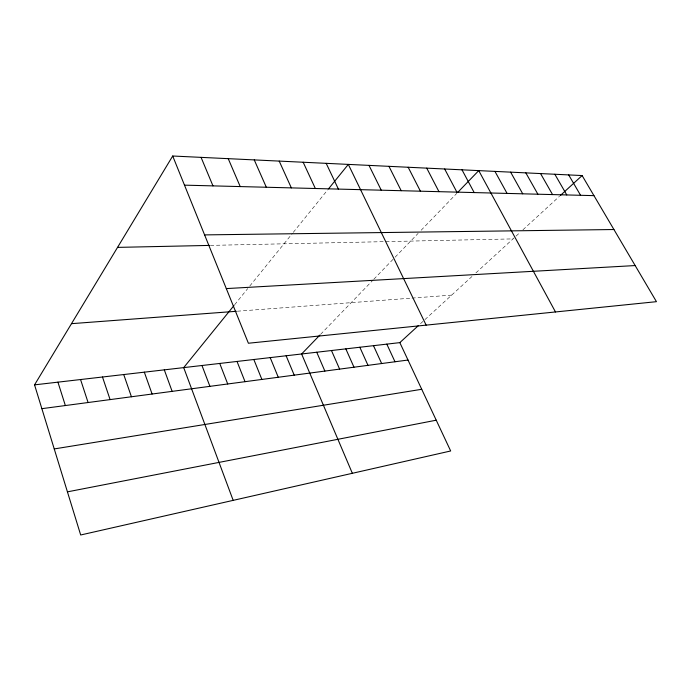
<?xml version="1.0" encoding="UTF-8"?>
<svg xmlns="http://www.w3.org/2000/svg" width="691" height="691" viewBox="0 0 691 691"><rect width="100%" height="100%" fill="white"/><g stroke="black" fill="none" stroke-linecap="round" stroke-linejoin="round"><path stroke-width="0.52" stroke-dasharray="3.46 2.59" d="M234.638 304.731L247.758 288.536M249.745 286.083L292.595 233.187M293.26 232.375L327.776 189.757M320.598 334.332L373.131 279.95M373.848 279.207L394.388 257.95M395.105 257.199L418.15 233.351M421.147 230.25L456.786 193.359M420.491 323.69L424.188 320.296M424.922 319.622L471.962 276.512M475.9 272.902L519.891 232.582M522.949 229.783L559.529 196.261M237.35 311.209L410.886 298.175M411.966 298.097L451.664 295.117M210.392 245.391L384.723 241.651M385.777 241.625L513.007 238.896"/><path stroke-width="1.04" d="M34.55 384.861L399.83 342.624L450.67 450.973L80.683 534.989L34.55 384.861L172.707 156.011L582.116 175.557L656.45 301.673L248.397 343.237L172.707 156.011M233.999 305.517L183.694 367.612L233.169 500.362M328.45 188.937L348.324 164.398L426.14 325.133M319.864 335.1L301.621 353.973L352.35 473.3M457.52 192.59L478.742 170.625L555.486 311.952M399.83 342.624L418.193 325.789M560.315 195.536L582.116 175.557M67.424 491.854L436.228 420.197M54.235 448.934L421.726 389.283M41.866 408.666L408.001 360.037M71.493 323.664L236.287 311.296M226.303 288.588L635.167 265.56M117.539 247.387L209.313 245.417M204.596 234.897L613.928 229.524M184.488 185.153L593.949 195.639M568.684 174.918L580.57 195.294M554.838 174.253L566.775 194.94M540.561 173.571L552.55 194.577M525.834 172.871L537.866 194.197M510.64 172.145L522.716 193.808M494.955 171.394L507.064 193.411M461.994 169.822L474.173 192.564M444.667 168.993L456.872 192.124M426.736 168.138L438.958 191.666M408.174 167.257L420.413 191.191M388.947 166.332L401.186 190.699M369.003 165.382L381.242 190.189M326.187 163.344L338.4 189.092M303.168 162.238L315.346 188.505M386.822 344.127L394.993 361.764M373.486 345.664L381.657 363.535M279.207 161.098L291.343 187.883M359.83 347.245L367.992 365.349M345.828 348.869L353.982 367.206M254.253 159.906L266.32 187.244M331.464 350.527L339.618 369.115M316.737 352.229L324.874 371.076M228.229 158.662L240.218 186.579M286.117 355.77L294.219 375.144M201.072 157.367L212.966 185.879M270.19 357.61L278.266 377.269M253.83 359.501L261.88 379.445M237.022 361.445L245.037 381.682M219.738 363.449L227.719 383.98M201.971 365.496L209.909 386.347M164.303 369.858L172.137 391.365M144.324 372.164L152.098 394.025M123.732 374.548L131.428 396.772M102.484 377.001L110.102 399.605M80.562 379.54L88.085 402.525M57.932 382.158L65.36 405.548"/></g></svg>
